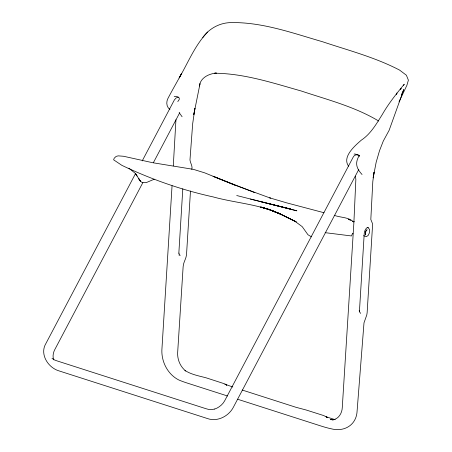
<?xml version="1.0" encoding="UTF-8"?>
<svg xmlns="http://www.w3.org/2000/svg" width="452" height="452" viewBox="0 0 452 452"><rect width="100%" height="100%" fill="white"/><g stroke="black" fill="none" stroke-linecap="round" stroke-linejoin="round"><path stroke-width="0.68" d="M172.054 185.738L161.867 350.114C161.505 362.165 167.907 374.476 178.828 379.985C183.958 382.194 189.343 383.691 194.637 385.443L227.503 395.986M173.291 165.884L175.947 119.701M182.806 188.778L178.89 252.34L179.037 254.097L180.184 255.42L178.952 255.024M190.478 191.01L186.512 254.821C186.054 258.979 183.258 262.505 183.128 266.776L177.659 352.515C177.263 359.493 180.218 366.538 185.653 370.968L184.958 370.431C191.382 374.68 199.157 375.9 206.457 377.923L223.638 383.511L226.797 385.161L225.475 384.381L232.82 387.019M191.817 169.398C192.829 165.935 190.269 163.223 189.97 159.935L192.665 123.791L194.919 108.305L193.772 114.735L200.016 83.744L199.372 86.027C200.394 77.665 208.824 73.783 216.35 73.032L214.621 73.224C244.238 73.49 272.94 82.987 301.19 90.982C327.417 99.722 354.797 106.661 378.669 121.023M179.161 112.65L182.099 116.746M365.408 232.475L365.719 231.254M401.483 94.671L403.766 89.547L389.127 130.317L383.29 141.052L379.516 150.702L376.16 162.274L373.166 177.879L374.036 172.206L372.804 181.591L370.815 219.452L372.459 223.537L372.544 225.486L367.126 312.801L366.787 314.942L364.001 322.824L357.103 410.975C356.509 425.123 344.108 432.281 331.045 428.745C325.231 427.547 319.649 425.541 313.999 423.767L237.56 399.218M177.794 101.576C181.484 97.858 178.139 96.129 174.189 96.344M399.026 101.847L406.913 85.275L408.393 80.157L406.393 75.235L399.591 70.1C375.216 57.353 348.373 50.37 322.395 41.697C292.348 33.013 261.99 21.899 230.305 22.6L230.215 22.606C219.243 23.041 209.203 28.589 202.801 37.465M135.651 173.353L45.918 343.486C39.55 353.944 47.782 367.137 58.257 370.646L207.304 418.495C217.18 422.123 228.424 416.433 233.232 407.512L358.786 169.455M142.222 160.889L174.41 99.864L176.274 97.824L178.15 97.446M142.849 182.648L54.585 349.995C53.398 352.351 52.251 356.758 53.833 359.832M153.392 162.663L179.738 112.706M403.579 85.434L404.246 84.191C396.291 93.886 388.454 103.7 382.217 114.644C376.352 123.955 370.691 133.973 361.278 140.188C354.854 145.81 341.87 156.872 348.565 166.195M366.052 230.802L367.069 229.701L365.928 231.232L365.397 233.311L365.736 234.967L365.256 233.085M207.717 32.002C194.987 45.047 188.264 62.404 179.184 77.925L181.393 73.862C176.975 82.151 172.189 90.236 167.873 98.576C166.003 102.22 166.438 106.983 169.941 109.514M354.108 154.126L354.803 153.962L358.877 155.256L359.244 156.268L359.233 155.59C354.385 163.556 356.927 168.912 362.052 174.512M154.205 179.229L146.12 182.664L142.397 182.585L140.532 181.416L135.447 173.506L128.933 168.172M332.525 419.908C338.599 419.185 342.136 413.1 342.288 407.41L353.865 223.005L355.854 179.444L355.464 176.195M214.711 409.037C218.423 407.868 222.7 404.664 224.712 400.726L353.131 157.239C354.221 154.861 357.069 154.013 359.272 155.595M214.74 409.032L211.711 409.591L208.717 409.45L205.796 408.648L57.042 360.894L54.246 359.854L51.986 358.317M333.056 419.722L330.412 419.62L331.361 419.699M331.836 419.738L333.463 419.88M325.152 232.667L351.486 235.961L352.6 233.26L352.989 233.385M236.712 195.524L296.868 210.824L267.799 203.406M323.988 212.728L286.743 202.875L269.742 197.874L270.415 198.095L234.215 184.862L213.073 176.291L254.849 192.654L254.12 192.405M334.226 215.293C340.345 217.734 348.938 217.005 353.571 221.955L352.724 221.373M250.419 199.049L290.817 209.09L259.403 201.366M335.192 419.699L326.152 416.778L327.553 417.591M353.063 221.327L354.391 221.751M368.482 227.35L367.363 227.503C365.595 228.401 364.425 231.209 364.233 233.486L359.498 310.326L359.651 312.083L360.696 313.372M367.295 227.514L368.646 228.215L369.674 229.797L369.533 232.588L368.284 235.289L366.515 236.622L363.498 235.729M179.003 253.25L178.8 253.103M359.611 311.236L359.148 310.767M242.232 390.042L296.009 407.308L305.998 409.953L323.785 415.591L326.949 417.247M234.91 185.145L204.762 172.873L193.467 169.376L152.68 162.714L123.565 156.268L118.232 155.861L116.153 156.381L114.226 158.194L113.61 159.81L121.814 165.313C150.968 179.246 181.585 189.97 213.152 196.914C235.159 202.982 258.595 204.14 279.585 213.677L280.941 214.31L268.573 209.293L279.585 213.677L294.992 221.26L280.709 214.203L269.68 209.694L260.798 207.061L269.494 209.626L279.816 213.785L268.765 209.361L260.663 207.044L269.494 209.626L280.709 214.203L296.275 221.898L294.727 221.124L302.224 226.661L307.953 234.735L311.479 236.871M348.39 219.271L350.938 220.463M348.328 219.243L349.475 219.791M224.887 383.951L226.599 384.94M326.152 416.778L327.084 417.32M137.12 176.06L135.447 173.506M138.894 178.902L140.436 181.263L138.804 178.76M396.896 93.112L396.364 94.423L396.896 93.112M401.054 88.451L400.461 89.722L401.054 88.451"/></g></svg>
